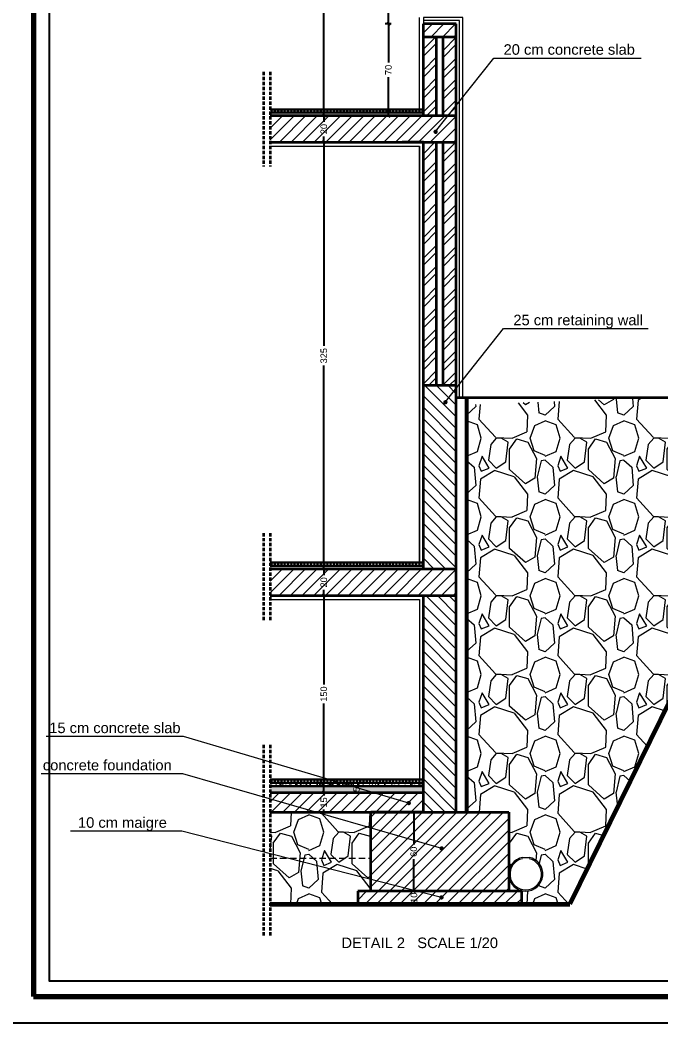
# Model space of a CAD drawing. Header units: inches. Extents: x -580639 to 179052, y 0 to 152898.
# Drawn here: x 24613 to 36806, y 112712 to 132105 of the extents above; entities that cross this region are included whole.
import ezdxf

# ---------------------------------------------------------------- set-up
doc = ezdxf.new("R2010")
doc.units = ezdxf.units.IN
doc.header["$LTSCALE"] = 500
doc.header["$MEASUREMENT"] = 0
for name, pattern in [('DASHED', [0.75, 0.5, -0.25]), ('HIDDEN', [0.375, 0.25, -0.125]), ('HIDDEN2', [0.1875, 0.125, -0.0625])]:
    doc.linetypes.add(name, pattern=pattern)
for name, color, linetype, lineweight in [('0.3', 10, 'Continuous', 30), ('0.6', 40, 'Continuous', 60), ('1ATEXT', 3, 'Continuous', 20), ('A-0.15', 50, 'Continuous', 15), ('A-0.2', 61, 'Continuous', 20), ('A-0.25', 42, 'Continuous', 25), ('A-ANNO-TEXS', 211, 'Continuous', 18), ('A-htch', 252, 'Continuous', 20), ('A-wall', 52, 'Continuous', 35), ('DIM', 8, 'Continuous', 18), ('fini', 11, 'Continuous', 13), ('HATCH', 11, 'Continuous', 9)]:
    doc.layers.add(name, color=color, linetype=linetype, lineweight=lineweight)
doc.styles.add('50', font='arial.ttf', dxfattribs={"height": 125})
doc.styles.add('style3', font='arial.ttf', dxfattribs={"height": 200})
doc.dimstyles.new('DIM', dxfattribs={"dimscale": 50, "dimtxt": 125, "dimasz": 1, "dimexe": 1.2, "dimexo": 1, "dimgap": 1, "dimtad": 0, "dimtoh": 1, "dimdec": 0, "dimlfac": 0.1, "dimrnd": 1, "dimdsep": 46, "dimtxsty": '50', "dimblk": 'OBLIQUE', "dimcen": 0.09, "dimclrt": 8, "dimadec": 0, "dimazin": 0, "dimtfac": 1, "dimtdec": 0, "dimtix": 1, "dimtofl": 0, "dimtmove": 2, "dimatfit": 2, "dimfxl": 1, "dimfxlon": 1, "dimtzin": 0, "dimarcsym": 0})
pattern_1 = [(45, (-46403.98, 479647.64), (-110.485435, 110.485435), [])]
pattern_2 = [(90, (-46403.98, 479647.635), (-62.5, 4e-15), []), (90, (-46411.794, 479647.635), (-62.5, 4e-15), []), (90, (-46419.607, 479647.635), (-62.5, 4e-15), [])]
pattern_3 = [(318.0127875, (-46528.982, 479737.635), (1125, -1000), [16.817, -1664.886006]), (274.9697407, (-46516.482, 479726.385), (-125, 1500), [28.8585, -2856.990595]), (222.510447, (-46513.982, 479697.635), (1375, 1250), [20.3485, -2014.504075]), (357.273689, (-46482.732, 479648.885), (-2500, 125), [26.27975, -2601.694755]), (22.8336542, (-46456.482, 479647.635), (-1500, -625), [25.769375, -2551.17164]), (87.273689, (-46432.732, 479657.635), (-125, -2500), [26.27975, -2601.694755]), (127.6942405, (-46431.482, 479683.885), (1250, -1625), [34.753625, -3440.60607]), (162.2553284, (-46452.732, 479711.385), (-2750, 875), [32.811, -3248.290187]), (211.4295656, (-46483.982, 479721.385), (-1625, -1000), [26.36875, -2610.50914]), (265.2363583, (-46506.482, 479707.635), (125, 1375), [30.104, -1475.095322]), (312.3974378, (-46508.9818, 479677.635), (1375, -1500), [38.931, -3854.171876]), (228.814075, (-46481.482, 479772.635), (-750, -875), [13.287625, -1315.4806]), (261.4692344, (-46490.232, 479762.635), (250, 1625), [25.279625, -2502.688927]), (315, (-46493.98, 479737.635), (125, -2e-14), [17.677625, -159.09907]), (293.1985905, (-46508.982, 479728.885), (-250, 625), [9.51975, -942.45189]), (21.8014095, (-46505.232, 479720.135), (-375, -125), [13.462875, -659.682726]), (120.9637565, (-46492.732, 479725.135), (-250, 375), [21.866125, -707.00286]), (251.565051, (-46503.98, 479743.885), (125, 250), [15.811375, -379.473333]), (106.3895403, (-46505.232, 479647.635), (-375, 1250), [22.15, -2192.855643]), (160.346176, (-46511.482, 479668.885), (1375, -500), [18.582625, -1839.67597]), (23.1985905, (-46528.982, 479743.885), (-625, -250), [19.039375, -932.932263]), (73.6104597, (-46511.482, 479751.385), (-375, -1250), [22.15, -2192.855643]), (69.443955, (-46427.732, 479647.635), (-250, -625), [21.36, -1046.64047]), (24.7751406, (-46420.232, 479667.635), (-1375, -625), [17.89725, -1771.830383]), (156.8014095, (-46403.982, 479745.135), (-625, 250), [19.039375, -932.932263]), (107.3540246, (-46421.482, 479752.635), (500, -1625), [20.953875, -2074.42795]), (159.443955, (-46403.982, 479683.885), (625, -250), [10.68, -1057.32047]), (191.3099325, (-46403.982, 479737.635), (-500, -125), [6.37375, -631.00369]), (255.963757, (-46410.232, 479736.385), (125, 375), [25.769375, -489.61883]), (276.009006, (-46416.482, 479711.385), (-125, 1250), [23.88125, -2364.240397]), (33.690068, (-46481.482, 479725.135), (-250, -125), [18.02775, -432.66616]), (83.1572266, (-46466.482, 479735.135), (250, 2125), [31.47425, -3115.94533]), (150.945396, (-46462.732, 479766.385), (875, -500), [12.8695, -1274.084268]), (180, (-46473.98, 479772.64), (-125, -125), [7.5, -117.5]), (210.2564372, (-46420.232, 479708.885), (875, 500), [17.3655, -1719.19]), (138.0127875, (-46435.232, 479700.135), (-1125, 1000), [33.634, -1648.069006]), (90, (-46460.23, 479722.64), (-125, 125), [32.5, -92.5]), (55.3048465, (-46460.232, 479755.135), (875, 1250), [19.76425, -1956.659288]), (344.054604, (-46448.982, 479771.385), (500, -125), [18.20025, -891.813486]), (297.6459754, (-46431.482, 479766.385), (1250, -2375), [29.633125, -2933.684273]), (265.4260787, (-46417.732, 479740.135), (-125, -1625), [31.349875, -3103.634176])]
pattern_4 = [(318.012788, (-47903.98, 480727.64), (13500, -12000), [201.804, -19978.632]), (274.96974, (-47753.98, 480592.635), (-1500, 18000), [346.302, -34283.887]), (222.510447, (-47723.98, 480247.635), (16500, 15000), [244.182, -24174.049]), (357.27369, (-47348.98, 479662.635), (-30000, 1500), [315.357, -31220.337]), (22.833654, (-47033.98, 479647.635), (-18000, -7500), [309.2325, -30614.0597]), (87.27369, (-46748.98, 479767.635), (-1500, -30000), [315.357, -31220.337]), (127.69424, (-46733.98, 480082.635), (15000, -19500), [417.0435, -41287.273]), (162.255328, (-46988.98, 480412.635), (-33000, 10500), [393.732, -38979.482]), (211.429566, (-47363.98, 480532.635), (-19500, -12000), [316.425, -31326.1097]), (265.23636, (-47633.98, 480367.64), (1500, 16500), [361.248, -17701.144]), (312.397438, (-47663.98, 480007.635), (16500, -18000), [467.172, -46250.0625]), (228.814075, (-47333.98, 481147.64), (-9000, -10500), [159.4515, -15785.767]), (261.469234, (-47438.98, 481027.635), (3000, 19500), [303.3555, -30032.267]), (315, (-47484, 480727.6), (1500, -3e-13), [212.1315, -1909.189]), (293.19859, (-47663.98, 480622.64), (-3000, 7500), [114.237, -11309.4227]), (21.80141, (-47618.98, 480517.64), (-4500, -1500), [161.5545, -7916.193]), (120.96376, (-47468.98, 480577.64), (-3000, 4500), [262.3935, -8484.0343]), (251.56505, (-47604, 480802.64), (1500, 3000), [189.7365, -4553.68]), (106.38954, (-47618.98, 479647.635), (-4500, 15000), [265.8, -26314.268]), (160.346176, (-47693.98, 479902.64), (16500, -6000), [222.9915, -22076.1116]), (23.19859, (-47903.98, 480802.64), (-7500, -3000), [228.4725, -11195.187]), (73.61046, (-47693.98, 480892.635), (-4500, -15000), [265.8, -26314.2677]), (69.443955, (-46688.98, 479647.64), (-3000, -7500), [256.32, -12559.6856]), (24.77514, (-46598.98, 479887.64), (-16500, -7500), [214.767, -21261.9646]), (156.80141, (-46403.98, 480817.64), (-7500, 3000), [228.4725, -11195.187]), (107.354025, (-46613.98, 480907.635), (6000, -19500), [251.4465, -24893.1354]), (159.443955, (-46403.98, 480082.64), (7500, -3000), [128.16, -12687.8456]), (191.30993, (-46403.98, 480727.64), (-6000, -1500), [76.485, -7572.044]), (255.96376, (-46478.98, 480712.64), (1500, 4500), [309.2325, -5875.426]), (276.009006, (-46553.98, 480412.635), (-1500, 15000), [286.575, -28370.885]), (33.69007, (-47334, 480577.64), (-3000, -1500), [216.333, -5191.994]), (83.157227, (-47153.98, 480697.635), (3000, 25500), [377.691, -37391.344]), (150.945396, (-47108.98, 481072.64), (10500, -6000), [154.434, -15289.011]), (180, (-47244, 481147.6), (-1500, -1500), [90, -1410]), (210.256437, (-46598.98, 480382.64), (10500, 6000), [208.386, -20630.28]), (138.012788, (-46778.98, 480277.64), (-13500, 12000), [403.608, -19776.828]), (90, (-47079, 480547.6), (-1500, 1500), [390, -1110]), (55.304846, (-47078.98, 480937.635), (10500, 15000), [237.171, -23479.9115]), (344.054604, (-46943.98, 481132.64), (6000, -1500), [218.403, -10701.762]), (297.645975, (-46733.98, 481072.635), (15000, -28500), [355.5975, -35204.211]), (265.426079, (-46568.98, 480757.635), (-1500, -19500), [376.1985, -37243.61])]

# ---------------------------------------------------------------- blocks, each defined once
blk = doc.blocks.new('WERQ')
at = {"layer": 'HATCH', "ltscale": 15}
h = blk.add_hatch(dxfattribs=at)
h.set_pattern_fill('ANSI31', color=256, scale=0.25, angle=180, style=0)
h.paths.add_polyline_path([(1339.20614, 273.31003), (1339.05521, 273.31003), (1339.05521, 273.15322), (1338.75521, 273.15322), (1338.75521, 272.9964), (1338.62541, 272.9964, 0.1636034), (1338.75505, 272.82706), (1339.27665, 273.09971, 0.0036006), (1339.27668, 273.10453, 0.1668518)])
h.paths.add_polyline_path([(1330.77278, 272.07749), (1330.77278, 272.34713), (1330.88528, 272.34713), (1330.88528, 272.07749)], flags=9)
h.paths.add_polyline_path([(1331.06455, 271.90249), (1331.06455, 272.17213), (1331.17705, 272.17213), (1331.17705, 271.90249)], flags=9)
h.paths.add_polyline_path([(1338.76743, 272.97904), (1338.79241, 272.93125), (1338.77247, 272.92082), (1338.74749, 272.96862)], flags=24)
h.paths.add_polyline_path([(1338.95426, 273.13625), (1338.95426, 273.19018), (1338.97676, 273.19018), (1338.97676, 273.13625)], flags=24)
blk = doc.blocks.new('_Oblique')
at = {"color": 0, "linetype": 'ByBlock', "lineweight": -2}
blk.add_line((-0.5, -0.5), (0.5, 0.5), dxfattribs=at)
blk = doc.blocks.new('*D1686')
at = {"layer": 'Defpoints', "color": 0, "transparency": 16777216}
for p in [(31623, 132037), (32287, 132037), (32287, 130287)]:
    blk.add_point(p, dxfattribs=at)
at = {"layer": 'DIM', "color": 0, "lineweight": -2, "transparency": 16777216}
for p, q in [((31673, 132037), (31563, 132037)), ((31623, 132037), (31623, 131301)), ((31623, 130287), (31623, 131023)), ((31673, 130287), (31563, 130287))]:
    blk.add_line(p, q, dxfattribs=at)
at = {"layer": 'DIM', "color": 0, "lineweight": -2, "transparency": 16777216, "xscale": 50, "yscale": 50, "zscale": 50}
for p, rotation in [((31623, 132037), 90), ((31623, 130287), 270)]:
    blk.add_blockref('_Oblique', p, dxfattribs=dict(at, rotation=rotation))
at = {"layer": 'DIM', "color": 8, "transparency": 16777216, "insert": (31623, 131162), "char_height": 125, "attachment_point": 5, "rotation": 90, "style": '50'}
blk.add_mtext('70', dxfattribs=at)
blk = doc.blocks.new('*D1661')
at = {"layer": 'Defpoints', "color": 0, "transparency": 16777216}
for p in [(30392, 121162), (30619, 121162), (30619, 117412)]:
    blk.add_point(p, dxfattribs=at)
at = {"layer": 'DIM', "color": 0, "lineweight": -2, "transparency": 16777216}
for p, q in [((30442, 121162), (30332, 121162)), ((30392, 121162), (30392, 119469)), ((30392, 117412), (30392, 119105)), ((30442, 117412), (30332, 117412))]:
    blk.add_line(p, q, dxfattribs=at)
at = {"layer": 'DIM', "color": 0, "lineweight": -2, "transparency": 16777216, "xscale": 50, "yscale": 50, "zscale": 50}
for p, rotation in [((30392, 121162), 90), ((30392, 117412), 270)]:
    blk.add_blockref('_Oblique', p, dxfattribs=dict(at, rotation=rotation))
at = {"layer": 'DIM', "color": 8, "transparency": 16777216, "insert": (30392, 119287), "char_height": 125, "attachment_point": 5, "rotation": 90, "style": '50'}
blk.add_mtext('150', dxfattribs=at)
blk = doc.blocks.new('*D1688')
at = {"layer": 'Defpoints', "color": 0, "transparency": 16777216}
for p in [(30392, 121662), (31421, 121662), (30392, 121162)]:
    blk.add_point(p, dxfattribs=at)
at = {"layer": 'DIM', "color": 0, "lineweight": -2, "transparency": 16777216}
for p, q in [((30442, 121662), (30332, 121662)), ((30392, 121662), (30392, 121552)), ((30392, 121162), (30392, 121272)), ((30392, 121162), (30332, 121162))]:
    blk.add_line(p, q, dxfattribs=at)
at = {"layer": 'DIM', "color": 0, "lineweight": -2, "transparency": 16777216, "xscale": 50, "yscale": 50, "zscale": 50}
for p, rotation in [((30392, 121662), 90), ((30392, 121162), 270)]:
    blk.add_blockref('_Oblique', p, dxfattribs=dict(at, rotation=rotation))
at = {"layer": 'DIM', "color": 8, "transparency": 16777216, "insert": (30392, 121412), "char_height": 125, "attachment_point": 5, "rotation": 90, "style": '50'}
blk.add_mtext('20', dxfattribs=at)
blk = doc.blocks.new('*D1662')
at = {"layer": 'Defpoints', "color": 0, "transparency": 16777216}
for p in [(30392, 129787), (30392, 129787), (30392, 121662)]:
    blk.add_point(p, dxfattribs=at)
at = {"layer": 'DIM', "color": 0, "lineweight": -2, "transparency": 16777216}
for p, q in [((30392, 129787), (30332, 129787)), ((30392, 129787), (30392, 125913)), ((30392, 121662), (30392, 125536)), ((30392, 121662), (30332, 121662))]:
    blk.add_line(p, q, dxfattribs=at)
at = {"layer": 'DIM', "color": 0, "lineweight": -2, "transparency": 16777216, "xscale": 50, "yscale": 50, "zscale": 50}
for p, rotation in [((30392, 129787), 90), ((30392, 121662), 270)]:
    blk.add_blockref('_Oblique', p, dxfattribs=dict(at, rotation=rotation))
at = {"layer": 'DIM', "color": 8, "transparency": 16777216, "insert": (30392, 125724), "char_height": 125, "attachment_point": 5, "rotation": 90, "style": '50'}
blk.add_mtext('325', dxfattribs=at)
blk = doc.blocks.new('*D1689')
at = {"layer": 'Defpoints', "color": 0, "transparency": 16777216}
for p in [(30392, 130287), (31421, 130287), (30392, 129787)]:
    blk.add_point(p, dxfattribs=at)
at = {"layer": 'DIM', "color": 0, "lineweight": -2, "transparency": 16777216}
for p, q in [((30442, 130287), (30332, 130287)), ((30392, 130287), (30392, 130177)), ((30392, 129787), (30332, 129787)), ((30392, 129787), (30392, 129897))]:
    blk.add_line(p, q, dxfattribs=at)
at = {"layer": 'DIM', "color": 0, "lineweight": -2, "transparency": 16777216, "xscale": 50, "yscale": 50, "zscale": 50}
for p, rotation in [((30392, 130287), 90), ((30392, 129787), 270)]:
    blk.add_blockref('_Oblique', p, dxfattribs=dict(at, rotation=rotation))
at = {"layer": 'DIM', "color": 8, "transparency": 16777216, "insert": (30392, 130037), "char_height": 125, "attachment_point": 5, "rotation": 90, "style": '50'}
blk.add_mtext('20', dxfattribs=at)
blk = doc.blocks.new('*D1663')
at = {"layer": 'Defpoints', "color": 0, "transparency": 16777216}
for p in [(30392, 138412), (30392, 138412), (30392, 130287)]:
    blk.add_point(p, dxfattribs=at)
at = {"layer": 'DIM', "color": 0, "lineweight": -2, "transparency": 16777216}
for p, q in [((30392, 138412), (30332, 138412)), ((30392, 138412), (30392, 134538)), ((30392, 130287), (30392, 134161)), ((30392, 130287), (30332, 130287))]:
    blk.add_line(p, q, dxfattribs=at)
at = {"layer": 'DIM', "color": 0, "lineweight": -2, "transparency": 16777216, "xscale": 50, "yscale": 50, "zscale": 50}
for p, rotation in [((30392, 138412), 90), ((30392, 130287), 270)]:
    blk.add_blockref('_Oblique', p, dxfattribs=dict(at, rotation=rotation))
at = {"layer": 'DIM', "color": 8, "transparency": 16777216, "insert": (30392, 134349), "char_height": 125, "attachment_point": 5, "rotation": 90, "style": '50'}
blk.add_mtext('325', dxfattribs=at)
blk = doc.blocks.new('*D1665')
at = {"layer": 'Defpoints', "color": 0, "transparency": 16777216}
for p in [(30392, 117412), (30392, 117037), (30392, 117037)]:
    blk.add_point(p, dxfattribs=at)
at = {"layer": 'DIM', "color": 0, "lineweight": -2, "transparency": 16777216}
for p, q in [((30392, 117412), (30332, 117412)), ((30392, 117412), (30392, 117359)), ((30392, 117037), (30332, 117037)), ((30392, 117037), (30392, 117090))]:
    blk.add_line(p, q, dxfattribs=at)
at = {"layer": 'DIM', "color": 0, "lineweight": -2, "transparency": 16777216, "xscale": 50, "yscale": 50, "zscale": 50}
for p, rotation in [((30392, 117412), 90), ((30392, 117037), 270)]:
    blk.add_blockref('_Oblique', p, dxfattribs=dict(at, rotation=rotation))
at = {"layer": 'DIM', "color": 8, "transparency": 16777216, "insert": (30392, 117224), "char_height": 125, "attachment_point": 5, "rotation": 90, "style": '50'}
blk.add_mtext('15', dxfattribs=at)
blk = doc.blocks.new('*D1691')
at = {"layer": 'Defpoints', "color": 0, "transparency": 16777216}
for p in [(32109, 115537), (32225, 115537), (32225, 115287)]:
    blk.add_point(p, dxfattribs=at)
at = {"layer": 'DIM', "color": 0, "lineweight": -2, "transparency": 16777216}
for p, q in [((32159, 115537), (32049, 115537)), ((32159, 115287), (32049, 115287))]:
    blk.add_line(p, q, dxfattribs=at)
at = {"layer": 'DIM', "color": 8, "transparency": 16777216, "insert": (32109, 115412), "char_height": 125, "attachment_point": 5, "rotation": 90, "style": '50'}
blk.add_mtext('10', dxfattribs=at)
blk = doc.blocks.new('*D1692')
at = {"layer": 'Defpoints', "color": 0, "transparency": 16777216}
for p in [(32104, 117037), (32104, 117037), (32104, 115537)]:
    blk.add_point(p, dxfattribs=at)
at = {"layer": 'DIM', "color": 0, "lineweight": -2, "transparency": 16777216}
for p, q in [((32104, 117037), (32044, 117037)), ((32104, 117037), (32104, 116427)), ((32104, 115537), (32104, 116147)), ((32104, 115537), (32044, 115537))]:
    blk.add_line(p, q, dxfattribs=at)
at = {"layer": 'DIM', "color": 0, "lineweight": -2, "transparency": 16777216, "xscale": 50, "yscale": 50, "zscale": 50}
for p, rotation in [((32104, 117037), 90), ((32104, 115537), 270)]:
    blk.add_blockref('_Oblique', p, dxfattribs=dict(at, rotation=rotation))
at = {"layer": 'DIM', "color": 8, "transparency": 16777216, "insert": (32104, 116287), "char_height": 125, "attachment_point": 5, "rotation": 90, "style": '50'}
blk.add_mtext('60', dxfattribs=at)
blk = doc.blocks.new('*D1693')
at = {"layer": 'Defpoints', "color": 0, "transparency": 16777216}
for p in [(31015, 117537), (31015, 117537), (31015, 117412)]:
    blk.add_point(p, dxfattribs=at)
at = {"layer": 'DIM', "color": 0, "lineweight": -2, "transparency": 16777216}
for p, q in [((31015, 117537), (30955, 117537)), ((31015, 117412), (30955, 117412))]:
    blk.add_line(p, q, dxfattribs=at)
at = {"layer": 'DIM', "color": 8, "transparency": 16777216, "insert": (31015, 117474), "char_height": 125, "attachment_point": 5, "rotation": 90, "style": '50'}
blk.add_mtext('5', dxfattribs=at)
blk = doc.blocks.new('*D1694')
at = {"layer": 'Defpoints', "color": 0, "transparency": 16777216}
for p in [(31322, 117599), (31322, 117599), (31322, 117537)]:
    blk.add_point(p, dxfattribs=at)
at = {"layer": 'DIM', "color": 0, "lineweight": -2, "transparency": 16777216}
for p, q in [((31322, 117599), (31262, 117599)), ((31322, 117537), (31262, 117537))]:
    blk.add_line(p, q, dxfattribs=at)
at = {"layer": 'DIM', "color": 8, "transparency": 16777216, "insert": (31322, 117568), "char_height": 125, "attachment_point": 5, "rotation": 90, "style": '50'}
blk.add_mtext('3', dxfattribs=at)
blk = doc.blocks.new('*D1666')
at = {"layer": 'Defpoints', "color": 0, "transparency": 16777216}
for p in [(31623, 138037), (32287, 138037), (32287, 132037)]:
    blk.add_point(p, dxfattribs=at)
at = {"layer": 'DIM', "color": 0, "lineweight": -2, "transparency": 16777216}
for p, q in [((31673, 138037), (31563, 138037)), ((31623, 138037), (31623, 135226)), ((31623, 132037), (31623, 134848)), ((31673, 132037), (31563, 132037))]:
    blk.add_line(p, q, dxfattribs=at)
at = {"layer": 'DIM', "color": 0, "lineweight": -2, "transparency": 16777216, "xscale": 50, "yscale": 50, "zscale": 50}
for p, rotation in [((31623, 138037), 90), ((31623, 132037), 270)]:
    blk.add_blockref('_Oblique', p, dxfattribs=dict(at, rotation=rotation))
at = {"layer": 'DIM', "color": 8, "transparency": 16777216, "insert": (31623, 135037), "char_height": 125, "attachment_point": 5, "rotation": 90, "style": '50'}
blk.add_mtext('240', dxfattribs=at)

msp = doc.modelspace()

# ---------------------------------------------------------------- hatches: boundary and pattern name
at = {"layer": 'A-htch'}
h = msp.add_hatch(dxfattribs=at)
h.set_pattern_fill('ANSI32', color=256, scale=750)
h.set_pattern_definition([(45, (-46403.98, 479647.64), (-198.87378, 198.87378), []), (45, (-46271.4, 479647.64), (-198.87378, 198.87378), [])])
h.paths.add_polyline_path([(32912.398, 143536.996), (32662.398, 143536.996), (32662.398, 138911.996), (32912.398, 138911.996)])
h.paths.add_polyline_path([(32287.398, 138911.996), (32537.398, 138911.996), (32537.398, 143536.996), (32287.398, 143536.996)])
h.paths.add_polyline_path([(32662.398, 147286.996), (32912.398, 147286.996), (32912.398, 148786.996), (32662.398, 148786.996)])
h.paths.add_polyline_path([(32287.398, 147286.996), (32537.398, 147286.996), (32537.398, 148786.996), (32287.398, 148786.996)])
h.paths.add_polyline_path([(32912.398, 149667.112), (32912.398, 149911.996), (32662.398, 149911.996), (32662.398, 149411.996), (32912.398, 149411.996)])
h.paths.add_polyline_path([(32912.398, 131786.996), (32662.398, 131786.996), (32662.398, 130286.996), (32912.398, 130286.996)])
h.paths.add_polyline_path([(32287.398, 130286.996), (32537.398, 130286.996), (32537.398, 131786.996), (32287.398, 131786.996)])
h.paths.add_polyline_path([(32912.398, 129786.996), (32662.398, 129786.996), (32662.398, 125161.996), (32912.398, 125161.996), (32912.398, 125411.996)])
h.paths.add_polyline_path([(32287.398, 125161.996), (32537.398, 125161.996), (32537.398, 129786.996), (32287.398, 129786.996)])
at = {"layer": 'A-htch', "transparency": 33554687}
h = msp.add_hatch(dxfattribs=at)
h.set_pattern_fill('PLAST', color=256, scale=250, angle=90)
h.set_pattern_definition(pattern_2)
h.paths.add_polyline_path([(32287.398, 121786.996), (29369.952, 121786.996), (29369.952, 121724.496), (32287.398, 121724.496)])
h.paths.add_polyline_path([(32287.398, 130411.996), (29369.952, 130411.996), (29369.952, 130349.496), (32287.398, 130349.496)])
h.paths.add_polyline_path([(32287.398, 139036.996), (29369.952, 139036.996), (29369.952, 138974.496), (32287.398, 138974.496)])
h.paths.add_polyline_path([(32644.175, 149696.4), (29369.952, 149696.4), (29369.952, 149633.9), (32644.175, 149633.9)])
at = {"layer": 'A-htch', "transparency": 33554549}
h = msp.add_hatch(dxfattribs=at)
h.set_pattern_fill('GRAVEL', color=256, scale=125, angle=90)
h.set_pattern_definition(pattern_3)
h.paths.add_polyline_path([(32644.175, 149633.9), (29369.952, 149633.9), (29369.952, 149571.4), (32626.467, 149571.4), (32644.175, 149588.848)])
h.paths.add_polyline_path([(32287.398, 138974.496), (29369.952, 138974.496), (29369.952, 138911.996), (32287.398, 138911.996)])
h.paths.add_polyline_path([(32287.398, 130349.496), (29369.952, 130349.496), (29369.952, 130286.996), (32287.398, 130286.996)])
h.paths.add_polyline_path([(32287.398, 121724.496), (29369.952, 121724.496), (29369.952, 121661.996), (32287.398, 121661.996)])
at = {"layer": 'A-htch'}
h = msp.add_hatch(dxfattribs=at)
h.set_pattern_fill('ANSI31', color=256, scale=1250)
h.set_pattern_definition(pattern_1)
h.paths.add_polyline_path([(32912.398, 121161.996), (32912.398, 121661.996), (29369.952, 121661.996), (29369.952, 121161.996)])
h.paths.add_polyline_path([(32912.398, 129786.996), (32912.398, 130286.996), (29369.952, 130286.996), (29369.952, 129786.996)])
h.paths.add_polyline_path([(32287.398, 132036.996), (32287.398, 131786.996), (32912.398, 131786.996), (32912.398, 132036.996)])
h.paths.add_polyline_path([(32287.398, 138411.996), (32287.398, 138036.996), (32912.398, 138036.996), (32912.398, 138911.996), (29369.952, 138911.996), (29369.952, 138411.996)])
h.paths.add_polyline_path([(32912.398, 143536.996), (32912.398, 143911.996), (32287.398, 143911.996), (32287.398, 143536.996)])
h.paths.add_polyline_path([(32912.398, 147286.996), (32287.398, 147286.996), (32287.398, 146911.996), (32912.398, 146911.996)])
h.paths.add_polyline_path([(29369.952, 149411.996), (29369.952, 148786.996), (32912.398, 148786.996), (32912.398, 149411.996)])
h = msp.add_hatch(dxfattribs=at)
h.set_pattern_fill('ANSI31', color=256, scale=1250, angle=90)
h.set_pattern_definition([(135, (-46403.98, 479647.64), (-110.485435, -110.485435), [])])
h.paths.add_polyline_path([(32287.398, 117036.996), (32912.398, 117036.996), (32912.398, 121161.996), (32287.398, 121161.996)])
h.paths.add_polyline_path([(32912.398, 125161.996), (32287.398, 125161.996), (32287.398, 121661.996), (32912.398, 121661.996)])
h = msp.add_hatch(dxfattribs=at)
h.set_pattern_fill('GRAVEL', color=256, scale=1500, angle=90)
h.set_pattern_definition(pattern_4)
h.paths.add_polyline_path([(39807.109, 124930.234), (36791.424, 124930.234), (33110.053, 124786.996), (33110.053, 117036.996), (33912.398, 117036.996), (33912.398, 115846.941, -0.370786568), (34174.597, 116179.846), (34299.597, 116179.846, -1.019389231), (34162.398, 115544.613), (34162.398, 115286.996), (35075.706, 115286.996)])
at = {"layer": 'A-htch', "transparency": 33554687}
h = msp.add_hatch(dxfattribs=at)
h.set_pattern_fill('PLAST', color=256, scale=250, angle=90)
h.set_pattern_definition(pattern_2)
h.paths.add_polyline_path([(32287.398, 117661.996), (29369.952, 117661.996), (29369.952, 117599.496), (32287.398, 117599.496)])
h = msp.add_hatch(dxfattribs=at)
h.set_pattern_fill('AR-SAND', color=256, scale=50, angle=90)
h.set_pattern_definition([(127.5, (-46403.98, 479647.635), (-96.341188, -3.149668), [0, -76, 0, -85, 0, -81.25]), (97.5, (-46403.98, 479647.64), (-141.107303, 88.488835), [0, -41, 0, -68.5, 0, -26.25]), (57.5, (-46403.98, 479586.135), (-0.282953, 155.707093), [0, -25, 0, -90, 0, -117.5]), (47.5, (-46403.98, 479586.14), (-43.88378, 150.30633), [0, -12.5, 0, -59, 0, -67.5])])
h.paths.add_polyline_path([(32287.398, 117599.496), (29369.952, 117599.496), (29369.952, 117536.996), (32287.398, 117536.996)])
at = {"layer": 'A-htch', "transparency": 33554549}
h = msp.add_hatch(dxfattribs=at)
h.set_pattern_fill('GRAVEL', color=256, scale=125, angle=90)
h.set_pattern_definition(pattern_3)
h.paths.add_polyline_path([(32287.398, 117411.996), (32287.398, 117536.996), (29369.952, 117536.996), (29369.952, 117411.996)])
at = {"layer": 'A-htch'}
h = msp.add_hatch(dxfattribs=at)
h.set_pattern_fill('ANSI31', color=256, scale=1250)
h.set_pattern_definition(pattern_1)
h.paths.add_polyline_path([(33912.398, 117036.996), (32912.398, 117036.996), (31287.398, 117036.996), (31287.398, 115536.996), (33912.398, 115536.996)])
h.paths.add_polyline_path([(34162.398, 115536.996), (33912.398, 115536.996), (31287.398, 115536.996), (31037.398, 115536.996), (31037.398, 115286.996), (34162.398, 115286.996)])
h.paths.add_polyline_path([(32287.398, 117411.996), (29369.952, 117411.996), (29369.952, 117036.996), (32287.398, 117036.996)])
h.paths.add_polyline_path([(30717.296, 116888.548), (30717.296, 117530.388), (30073.324, 117530.388), (30073.324, 116888.548)], flags=9)
at = {"layer": 'A-htch', "transparency": 33554508}
h = msp.add_hatch(dxfattribs=at)
h.set_pattern_fill('GRAVEL', color=256, scale=1500, angle=90)
h.set_pattern_definition(pattern_4)
h.paths.add_polyline_path([(31287.398, 117036.996), (29369.952, 117036.996), (29369.952, 116161.996), (31287.398, 116161.996)])
h.paths.add_polyline_path([(31287.398, 116161.996), (29369.952, 116161.996), (29369.952, 115286.996), (31037.398, 115286.996), (31037.398, 115536.996), (31287.398, 115536.996)])

# ---------------------------------------------------------------- linework, layer by layer
msp.add_lwpolyline([(24363.463, 113030.352), (79363.681, 113030.352), (79363.681, 151788.469), (24363.463, 151788.469)], close=True)
at = {"layer": '0.3'}
for p, q in [((29369.952, 130411.996), (32287.398, 130411.996)), ((29369.952, 130349.496), (32287.398, 130349.496)), ((29369.952, 121786.996), (32287.398, 121786.996)), ((29369.952, 121724.496), (32287.398, 121724.496)), ((29369.952, 117661.996), (32287.398, 117661.996)), ((29369.952, 117599.496), (32287.398, 117599.496)), ((29369.952, 117536.996), (32287.398, 117536.996))]:
    msp.add_line(p, q, dxfattribs=at)
at = {"layer": '0.6'}
for p, q in [((39807.109, 124930.234), (35079.318, 115294.358)), ((29369.952, 115286.996), (35079.318, 115286.996))]:
    msp.add_line(p, q, dxfattribs=at)
at = {"layer": '1ATEXT'}
for p, q in [((32520.91, 129990.803), (33626.841, 131386.552)), ((33626.841, 131386.552), (36432.459, 131386.552)), ((32707.052, 124843.899), (33812.984, 126239.649)), ((33812.984, 126239.649), (36566.921, 126239.649)), ((27716.904, 118479.23), (25103.921, 118479.23)), ((32009.281, 117212.759), (27716.904, 118479.23)), ((27709.179, 117770.754), (25008.466, 117770.754)), ((32636.645, 116349.028), (27709.179, 117770.754)), ((27689.341, 116678.308), (25565.167, 116678.308)), ((32633.27, 115417.364), (27689.341, 116678.308)), ((34174.597, 116179.846), (34299.597, 116179.846))]:
    msp.add_line(p, q, dxfattribs=at)
at = {"layer": '1ATEXT', "const_width": 40}
for points in [[(32520.91, 130006.641, -1), (32520.91, 129964.635, -1), (32520.91, 130006.641)], [(32707.052, 124859.737, -1), (32707.052, 124817.731, -1), (32707.052, 124859.737)], [(32009.281, 117233.761, -1), (32009.281, 117191.756, -1), (32009.281, 117233.761)], [(32636.645, 116370.031, -1), (32636.645, 116328.025, -1), (32636.645, 116370.031)], [(32633.27, 115438.367, -1), (32633.27, 115396.361, -1), (32633.27, 115438.367)]]:
    msp.add_lwpolyline(points, format="xyb", dxfattribs=at)
at = {"layer": 'A-0.15', "linetype": 'HIDDEN2', "const_width": 75}
msp.add_lwpolyline([(33110.053, 124930.234), (33110.053, 124930.234), (33110.053, 124930.234), (33110.053, 117036.996)], dxfattribs=at)
at = {"layer": 'A-0.2', "linetype": 'HIDDEN'}
msp.add_line((29369.952, 116161.996), (31287.398, 116161.996), dxfattribs=at)
at = {"layer": 'A-0.2'}
for radius, start, end in [(325, 101.0874892, 78.9125108), (300, 102.0246992, 77.9753008)]:
    msp.add_arc((34237.097, 115860.912), radius, start, end, dxfattribs=at)
at = {"layer": 'A-0.25', "lineweight": 25}
msp.add_lwpolyline([(72263.681, 113830.352), (72263.681, 150988.469), (25163.463, 150988.469), (25163.463, 113830.352), (72263.681, 113830.352)], dxfattribs=at)
at = {"layer": 'A-wall'}
for p, q in [((32287.398, 130286.996), (32287.398, 132036.996)), ((32912.398, 132036.996), (32287.398, 132036.996)), ((32912.398, 125411.996), (32912.398, 132036.996)), ((32912.398, 131786.996), (32287.398, 131786.996)), ((32537.398, 130286.996), (32537.398, 131786.996)), ((32662.398, 130286.996), (32662.398, 131786.996)), ((32287.398, 130286.996), (31906.069, 130286.996)), ((32287.398, 129786.996), (31883.227, 129786.996)), ((32287.398, 121661.996), (32287.398, 129786.996)), ((32537.398, 125161.996), (32537.398, 129786.996)), ((32662.398, 125161.996), (32662.398, 129786.996)), ((32912.398, 117036.996), (32912.398, 125411.996)), ((32287.398, 125161.996), (32912.398, 125161.996)), ((32912.398, 124930.234), (39807.109, 124930.234)), ((32287.398, 117036.996), (32287.398, 121161.996)), ((29369.952, 117411.996), (32287.398, 117411.996)), ((29369.952, 117036.996), (32912.398, 117036.996)), ((32287.398, 117036.996), (31287.398, 117036.996)), ((31287.398, 115536.996), (31287.398, 117036.996)), ((32912.398, 117036.996), (33912.398, 117036.996)), ((33912.398, 117036.996), (33912.398, 116302.137)), ((33912.398, 117036.996), (33912.398, 115536.996)), ((31287.398, 115536.996), (31037.398, 115536.996)), ((31037.398, 115536.996), (31037.398, 115286.996)), ((33912.398, 115536.996), (31287.398, 115536.996)), ((34162.398, 115536.996), (33912.398, 115536.996)), ((34162.398, 115286.996), (34162.398, 115536.996)), ((31037.398, 115286.996), (34162.398, 115286.996))]:
    msp.add_line(p, q, dxfattribs=at)
at = {"layer": 'A-wall', "linetype": 'DASHED', "ltscale": 0.25}
for p, q in [((29244.952, 131123.304), (29244.952, 129327.74)), ((29369.952, 131123.304), (29369.952, 129327.74)), ((29244.952, 122349.062), (29244.952, 120693.471)), ((29369.952, 122349.062), (29369.952, 120693.471)), ((29244.952, 118317.749), (29244.952, 114663.602)), ((29369.952, 118317.749), (29369.952, 114663.602))]:
    msp.add_line(p, q, dxfattribs=at)
at = {"layer": 'A-wall', "color": 1, "lineweight": 70}
msp.add_lwpolyline([(24863.463, 113530.352), (78863.681, 113530.352), (78863.681, 151288.469), (24863.463, 151288.469)], close=True, dxfattribs=at)
at = {"layer": 'A-wall'}
for points in [[(32912.398, 130286.996), (29369.952, 130286.996)], [(29369.952, 129786.996), (32912.398, 129786.996)], [(32912.398, 121661.996), (29369.952, 121661.996)], [(29369.952, 121161.996), (32912.398, 121161.996)]]:
    msp.add_lwpolyline(points, dxfattribs=at)
at = {"layer": 'fini'}
for p, q in [((32212.398, 130411.996), (32212.398, 132161.996)), ((32287.398, 132161.996), (32287.398, 132036.996)), ((32212.398, 121786.996), (32212.398, 129711.996))]:
    msp.add_line(p, q, dxfattribs=at)
for points in [[(33037.398, 124930.234), (33037.398, 132036.996), (33037.398, 132161.996), (32287.398, 132161.996)], [(32974.898, 124930.234), (32974.898, 132036.996), (32974.898, 132099.496), (32287.398, 132099.496)], [(29369.952, 129711.996), (32212.398, 129711.996), (32212.398, 121786.996)], [(29369.952, 121086.996), (32212.398, 121086.996), (32212.398, 117661.996)]]:
    msp.add_lwpolyline(points, dxfattribs=at)

# ---------------------------------------------------------------- block references
at = {"xscale": 18000, "yscale": 18000, "zscale": 18000}
msp.add_blockref('WERQ', (-23968122.671, -4793965.511), dxfattribs=at)

# ---------------------------------------------------------------- texts
at = {"layer": '1ATEXT', "char_height": 200, "attachment_point": 1, "style": 'style3'}
for s, width, insert in [('20 cm concrete slab', 3265.02454, (33815.327, 131650.818)), ('25 cm retaining wall', 2893.74981, (34001.47, 126503.914)), ('15 cm concrete slab', 2893.74981, (25163.463, 118743.495)), ('concrete foundation', 2893.74981, (25041.344, 118035.019)), ('10 cm maigre', 2893.74981, (25711.516, 116942.574))]:
    msp.add_mtext_dynamic_manual_height_columns(s, width=width, gutter_width=1000, heights=[0], dxfattribs=dict(at, insert=insert))
at = {"layer": 'A-ANNO-TEXS', "insert": (30727.487, 114653.757), "char_height": 200, "attachment_point": 1, "style": 'style3'}
msp.add_mtext_dynamic_manual_height_columns('\\pt17600;DETAIL 2   SCALE 1/20', width=12325.1311, gutter_width=400, heights=[0], dxfattribs=at)

# ---------------------------------------------------------------- dimensions: what is measured, and where the dimension line sits
at = {"layer": 'DIM'}
for base, p1, p2, text, picture, middle in [((30392.432, 138411.996), (30392.432, 130286.996), (30392.432, 138411.996), '325', '*D1663', (30392.432, 134349.496)), ((31622.9, 138036.996), (32287.398, 132036.996), (32287.398, 138036.996), '240', '*D1666', (31622.9, 135036.996)), ((31622.9, 132036.996), (32287.398, 130286.996), (32287.398, 132036.996), '70', '*D1686', (31622.9, 131161.996)), ((30392.432, 130286.996), (30392.432, 129786.996), (31420.661, 130286.996), '20', '*D1689', (30392.432, 130036.996)), ((30392.432, 129786.996), (30392.432, 121661.996), (30392.432, 129786.996), '325', '*D1662', (30392.432, 125724.496)), ((30392.432, 121661.996), (30392.432, 121161.996), (31420.661, 121661.996), '20', '*D1688', (30392.432, 121411.996)), ((30392.432, 121161.996), (30618.977, 117411.996), (30618.977, 121161.996), '150', '*D1661', (30392.432, 119286.996)), ((31015.276, 117536.996), (31015.276, 117411.996), (31015.276, 117536.996), '5', '*D1693', (31015.276, 117474.496)), ((31321.899, 117599.496), (31321.899, 117536.996), (31321.899, 117599.496), '3', '*D1694', (31321.899, 117568.246)), ((30392.432, 117036.996), (30392.432, 117411.996), (30392.432, 117036.996), '15', '*D1665', (30392.432, 117224.496)), ((32103.684, 117036.996), (32103.684, 115536.996), (32103.684, 117036.996), '60', '*D1692', (32103.684, 116286.996)), ((32108.684, 115536.996), (32224.635, 115286.996), (32224.635, 115536.996), '10', '*D1691', (32108.684, 115411.996))]:
    dim = msp.add_linear_dim(base=base, p1=p1, p2=p2, angle=90, text=text, dimstyle='DIM', dxfattribs=at)
    dim.commit()
    dim.dimension.update_dxf_attribs({"geometry": picture, "text_midpoint": middle})

doc.saveas('drawing.dxf')
